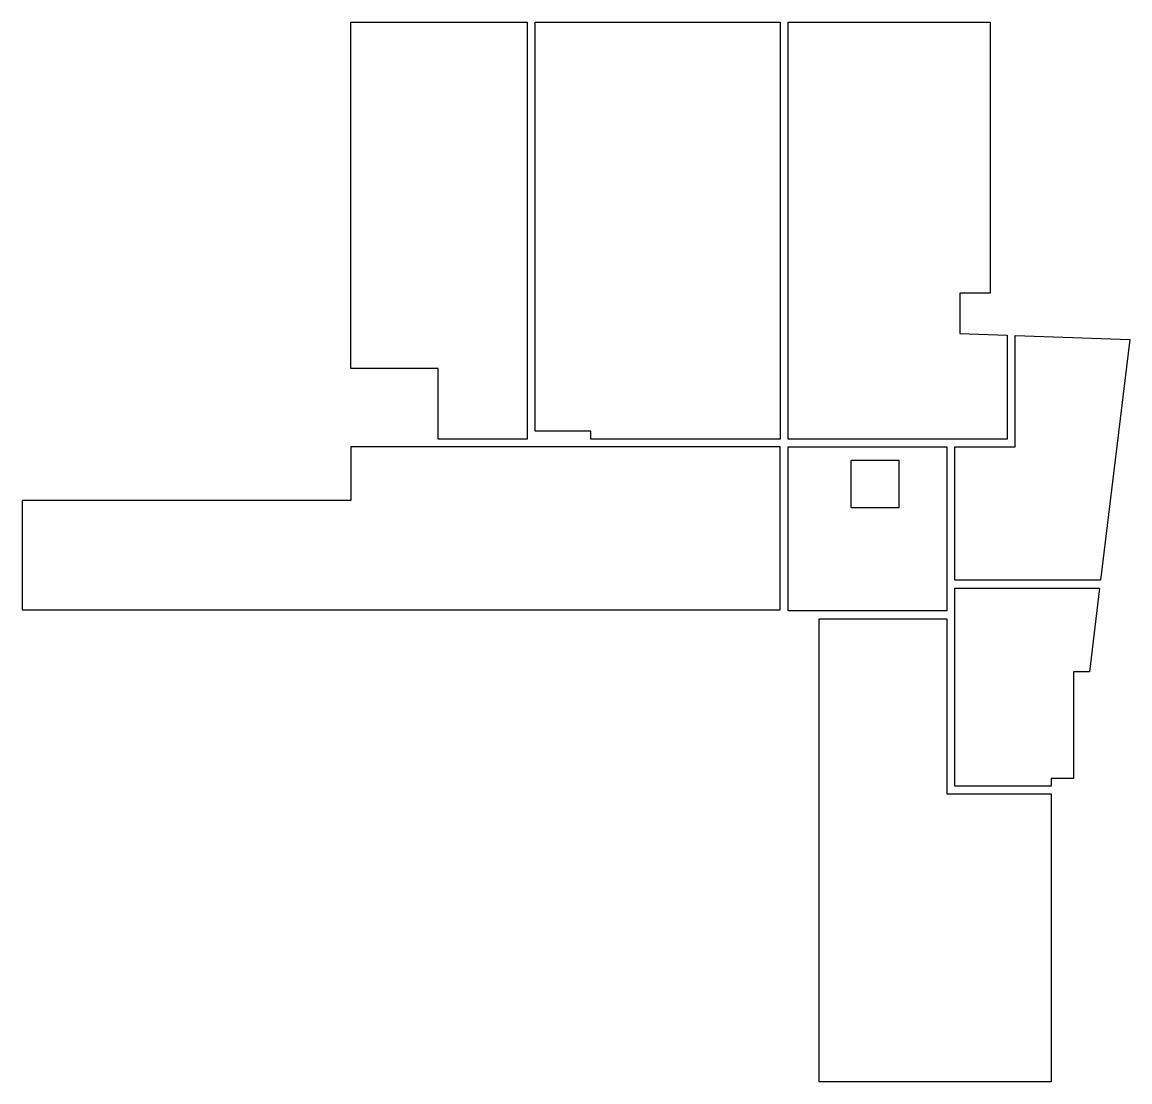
# Model space of a CAD drawing. Header units: metres. Extents: x 2796.6 to 2810.5, y 1440.7 to 1454.1.
import ezdxf

# ---------------------------------------------------------------- set-up
doc = ezdxf.new("R2010")
doc.units = ezdxf.units.M
doc.layers.add('AREE LEONARDO', color=5, linetype='Continuous')

msp = doc.modelspace()

# ---------------------------------------------------------------- linework, layer by layer
at = {"layer": 'AREE LEONARDO', "color": 5}
for points in [[(2800.716, 1454.068), (2802.938, 1454.068), (2802.938, 1448.82), (2801.816, 1448.82), (2801.816, 1449.71), (2800.716, 1449.71)], [(2803.038, 1454.068), (2806.123, 1454.068), (2806.123, 1448.82), (2803.738, 1448.82), (2803.738, 1448.92), (2803.038, 1448.92)], [(2806.223, 1454.068), (2808.766, 1454.068), (2808.766, 1450.658), (2808.386, 1450.658), (2808.386, 1450.149), (2808.983, 1450.127), (2808.983, 1448.82), (2806.223, 1448.82)], [(2796.576, 1448.048), (2796.576, 1446.668), (2806.123, 1446.668), (2806.123, 1448.72), (2800.716, 1448.72), (2800.716, 1448.048)], [(2806.616, 1446.556), (2808.221, 1446.556), (2808.221, 1444.352), (2809.536, 1444.352), (2809.536, 1440.728), (2806.616, 1440.728)]]:
    msp.add_lwpolyline(points, close=True, dxfattribs=at)
at = {"layer": 'AREE LEONARDO', "color": 3}
for points in [[(2809.083, 1450.124), (2810.527, 1450.073), (2810.159, 1447.043), (2808.321, 1447.043), (2808.321, 1448.72), (2809.083, 1448.72)], [(2808.321, 1446.943), (2810.147, 1446.943), (2810.019, 1445.888), (2809.816, 1445.888), (2809.816, 1444.548), (2809.536, 1444.548), (2809.536, 1444.452), (2808.321, 1444.452)]]:
    msp.add_lwpolyline(points, close=True, dxfattribs=at)
at = {"layer": 'AREE LEONARDO', "color": 6}
msp.add_lwpolyline([(2806.223, 1448.72), (2808.221, 1448.72), (2808.221, 1446.656), (2806.223, 1446.656)], close=True, dxfattribs=at)
at = {"layer": 'AREE LEONARDO', "color": 1}
msp.add_lwpolyline([(2807.017, 1448.555), (2807.617, 1448.555), (2807.617, 1447.955), (2807.017, 1447.955)], close=True, dxfattribs=at)

doc.saveas('drawing.dxf')
